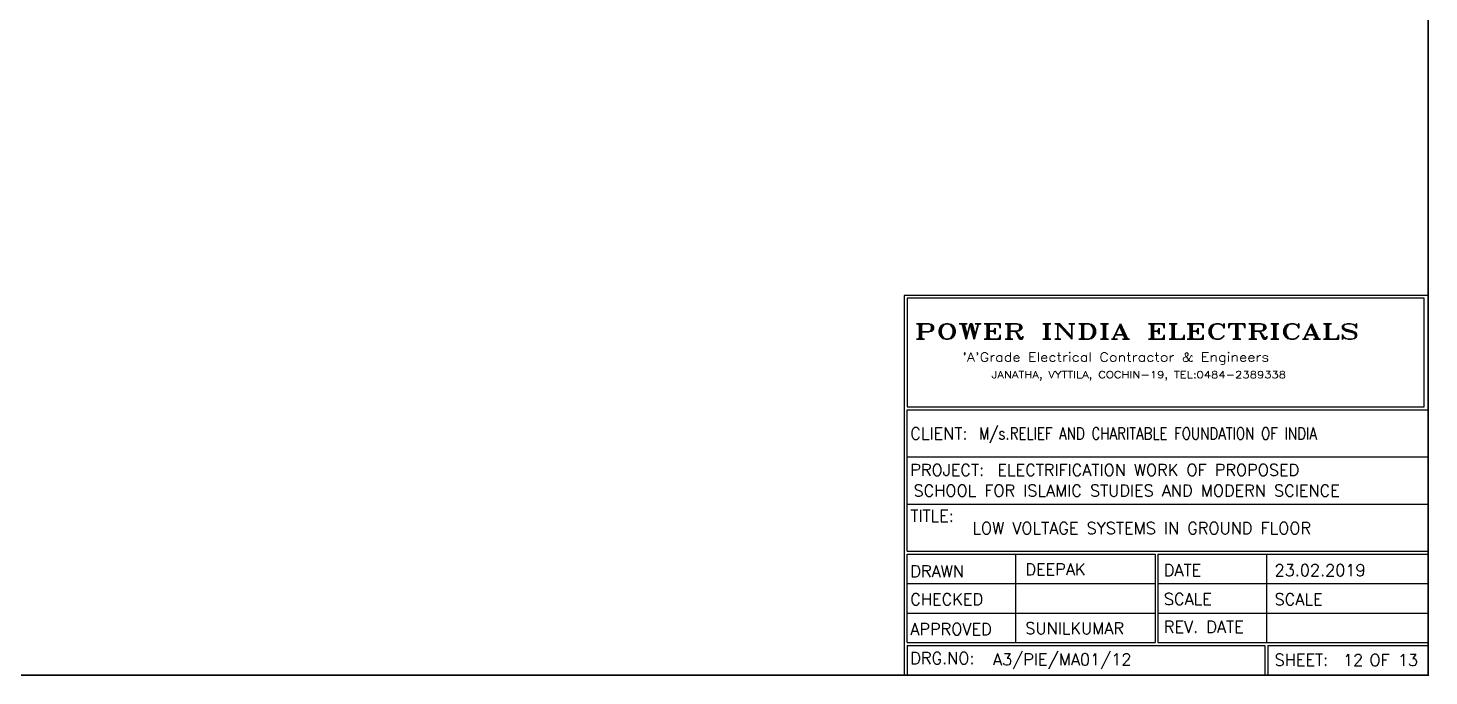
# Model space of a CAD drawing. Header units: inches. Extents: x -221585 to 401252, y -284294 to 332380.
# Drawn here: x 164651 to 169639, y 49881 to 52190 of the extents above; entities that cross this region are included whole.
import ezdxf

# ---------------------------------------------------------------- set-up
doc = ezdxf.new("R2010")
doc.units = ezdxf.units.IN
doc.header["$MEASUREMENT"] = 0
doc.linetypes.add('HIDDEN2', pattern=[0.1875, 0.125, -0.0625])
doc.layers.add('text', color=72, linetype='HIDDEN2', lineweight=5)
doc.styles.add('ROMAND', font='ROMAND.shx')
doc.styles.add('ROMANT', font='romant', dxfattribs={"width": 0.8, "oblique": 1, "height": 3})

# ---------------------------------------------------------------- blocks, each defined once
blk = doc.blocks.new('HF')
at = {"color": 1}
for s, height, style, width, p in [('POWER INDIA ELECTRICALS', 3.5, 'ROMANT', 1.5, (-34.43, 3.77)), ("'A'Grade Electrical Contractor & Engineers", 2, 'ROMANT', 1.2, (-23.6, -1.27)), ('JANATHA, VYTTILA, COCHIN-19, TEL:0484-2389338 ', 1.6, 'ROMAND', 1.2, (-17, -5.05))]:
    blk.add_text(s, height=height, dxfattribs=dict(at, style=style, width=width)).set_placement(p)

msp = doc.modelspace()

# ---------------------------------------------------------------- linework, layer by layer
at = {"color": 6}
for p, q in [((167779.8, 50830), (167779.8, 50326)), ((167780.5, 50830), (169635.6, 50830)), ((167780.5, 50662), (169635.6, 50662)), ((167780.5, 50494), (169635.6, 50494)), ((167780.5, 50326), (169635.6, 50326)), ((167779.8, 50315.5), (167779.8, 50000.5)), ((167780.5, 50315.5), (168663.7, 50315.5)), ((168166.4, 50315.5), (168166.4, 50000.5)), ((168663.7, 50315.5), (168663.7, 50000.5)), ((168672.9, 50315.5), (168672.9, 50000.5)), ((168672.9, 50315.5), (169060, 50315.5)), ((169060, 50315.5), (169060, 50000.5)), ((169060, 50315.5), (169635.6, 50315.5)), ((167780.5, 50210.5), (168663.7, 50210.5)), ((168672.9, 50210.5), (169635.6, 50210.5)), ((167780.5, 50105.5), (168084.7, 50105.5)), ((168084.7, 50105.5), (168663.7, 50105.5)), ((168672.9, 50105.5), (169060, 50105.5)), ((169060, 50105.5), (169635.6, 50105.5)), ((167780.5, 50000.5), (168663.7, 50000.5)), ((167780.5, 49990), (169054.8, 49990)), ((167780.5, 49990), (167780.5, 49885)), ((168672.9, 50000.5), (169070.1, 50000.5)), ((169054.8, 49990), (169054.8, 49884.5)), ((169065.3, 49990), (169065.3, 49883.8)), ((169065.3, 49990), (169635.6, 49990)), ((169070.1, 50000.5), (169635.6, 50000.5))]:
    msp.add_line(p, q, dxfattribs=at)
at = {"color": 6, "const_width": 6.3}
msp.add_lwpolyline([(169635.6, 49884.5), (161020.2, 49884.5), (161020.2, 55685.7), (169635.6, 55685.7)], close=True, dxfattribs=at)
at = {"color": 6}
for points in [[(167770, 51237.4), (167770, 49884.5), (169635.6, 49884.5), (169635.6, 51237.4)], [(167780.5, 51226.9), (167780.5, 50840.5), (169621.8, 50840.5), (169621.8, 51226.9)]]:
    msp.add_lwpolyline(points, close=True, dxfattribs=at)

# ---------------------------------------------------------------- block references
at = {"layer": 'text', "color": 1, "xscale": 15.75, "yscale": 15.75, "zscale": 15.75}
msp.add_blockref('HF', (168349.2, 51021.9), dxfattribs=at)

# ---------------------------------------------------------------- texts
at = {"color": 246, "style": 'ROMAND', "width": 0.83}
msp.add_text(' M/s.RELIEF AND CHARITABLE FOUNDATION OF INDIA', height=42, dxfattribs=at).set_placement((168013, 50724.3))
at = {"color": 4, "style": 'ROMAND'}
for s, p in [('CLIENT:', (167792.2, 50724.4)), ('PROJECT:', (167792.2, 50594.4)), ('TITLE:', (167792.2, 50431)), ('DRAWN', (167792.2, 50233.5)), ('DATE', (168694.7, 50237.6)), ('CHECKED', (167792.2, 50133.8)), ('SCALE', (168694.7, 50134.5)), ('REV. DATE', (168694.7, 50035.4)), ('APPROVED', (167792.2, 50027.4)), ('DRG.NO:', (167792.2, 49924)), ('SHEET:', (169089, 49918.1))]:
    msp.add_text(s, height=42, dxfattribs=at).set_placement(p)
at = {"color": 246, "style": 'ROMAND'}
for s, p in [('ELECTRIFICATION WORK OF PROPOSED', (168102.1, 50594.4)), ('SCHOOL FOR ISLAMIC STUDIES AND MODERN SCIENCE', (167803.7, 50520.9)), ('23.02.2019', (169089, 50237.6)), ('OF 13', (169426.8, 49917.2))]:
    msp.add_text(s, height=42, dxfattribs=at).set_placement(p)
at = {"style": 'ROMAND'}
msp.add_text('LOW VOLTAGE SYSTEMS IN GROUND FLOOR ', height=42, dxfattribs=at).set_placement((168013, 50386.9))
for tag, p, s in [('DEEPAK', (168201.9, 50240.3), 'BTB'), ('SUNILKUMAR', (168201.9, 50030.3), 'BTB'), ('A3/PIE/MA01/12', (168086.5, 49919.4), 'A3\\PIE\\'), ('12', (169332.5, 49917.2), '-')]:
    msp.add_attdef(tag, p, s, height=42, dxfattribs=at)
at = {"color": 246, "style": 'ROMAND'}
msp.add_attdef('SCALE', (169089, 50133.7), 'NTS', height=42, dxfattribs=at)

doc.saveas('drawing.dxf')
